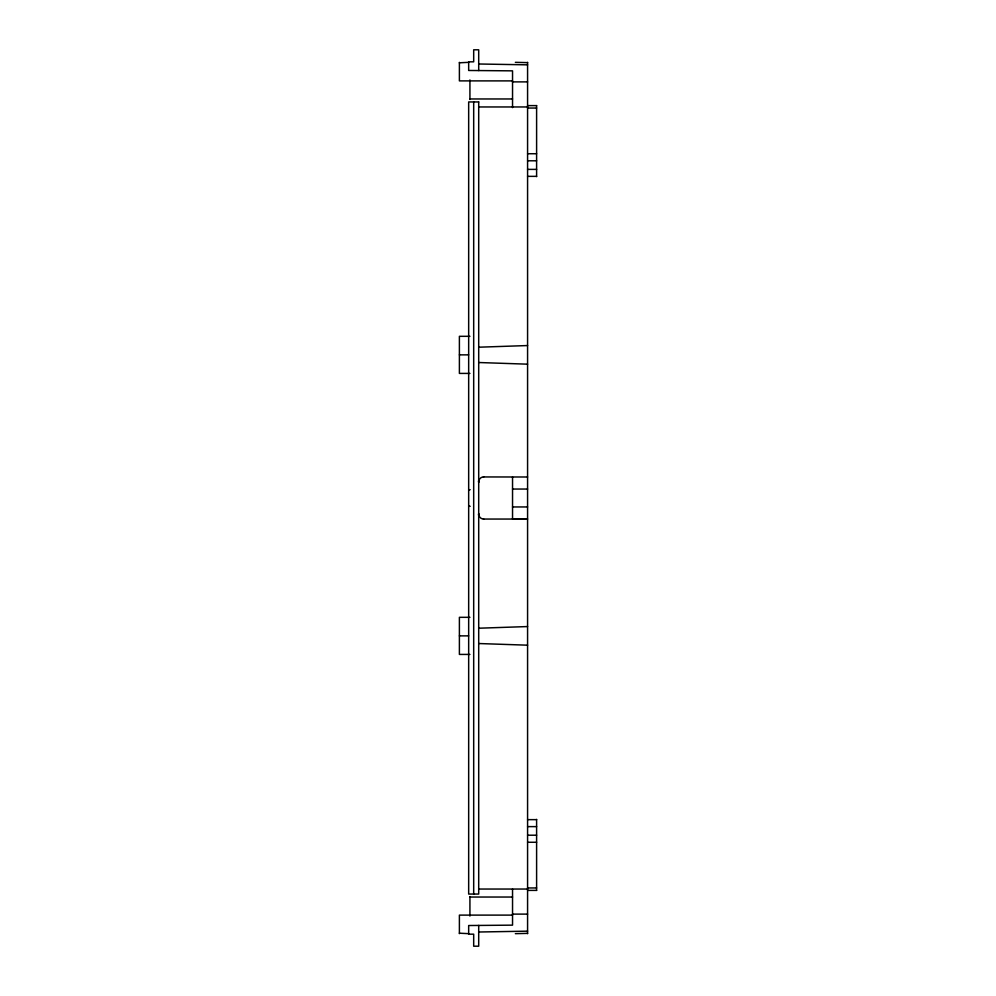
<?xml version="1.0" encoding="UTF-8"?>
<svg xmlns="http://www.w3.org/2000/svg" width="996" height="996" viewBox="0 0 996 996"><rect width="100%" height="100%" fill="white"/><g stroke="black" fill="none" stroke-linecap="round" stroke-linejoin="round"><path stroke-width="1.49" d="M478.703 481.653L478.703 481.952A5.042 5.042 0 0 1 483.745 476.897M459.393 62.798L468.668 62.337M478.703 347.206L527.581 345.55M478.703 628.215L527.581 626.559M469.714 506.267L468.668 506.292L469.925 506.267M483.409 476.947L527.581 476.997M515.355 933.663L527.581 933.377M512.542 98.965L469.925 98.965M469.925 897.035L512.542 897.035M478.703 932.007L527.581 931.16M527.581 105.613L536.607 105.613M536.607 890.387L527.581 890.387M512.542 80.888L459.393 80.888L459.393 62.35M512.542 81.884L527.581 81.884M478.703 106.958L527.581 106.958M527.581 108.041L536.607 108.041M527.581 153.733L536.607 153.733M527.581 160.792L536.607 160.792M527.581 169.382L536.607 169.382M527.581 176.354L536.607 176.354M469.925 336.312L459.393 336.312L459.393 373.413L469.925 373.413M459.393 354.862L468.668 354.862M512.542 489.048L527.581 489.048M512.542 506.952L527.581 506.952M483.409 519.053L527.581 519.053L512.542 518.966L512.542 476.947M469.925 617.321L459.393 617.321L459.393 654.422L469.925 654.422M459.393 635.871L468.668 635.871M527.581 819.646L536.607 819.646M527.581 826.618L536.607 826.618M527.581 835.208L536.607 835.208M527.581 842.267L536.607 842.267M527.581 887.959L536.607 887.959M478.703 889.042L527.581 889.042M512.542 914.116L527.581 914.116M512.542 915.112L459.393 915.112L459.393 933.65M478.703 63.993L527.581 64.84M469.925 489.733L468.668 489.708L469.714 489.733M515.355 62.337L527.581 62.623M527.581 364.175L478.703 362.519M527.581 645.184L478.703 643.528M459.393 933.202L468.668 933.663M478.703 514.347L478.703 514.048A5.042 5.042 0 0 0 483.707 519.065M536.607 105.576L536.607 176.616M536.607 819.384L536.607 890.424M527.581 62.337L527.581 933.663M512.542 107.618L512.542 70.853L468.668 70.479L468.668 61.827L473.685 61.827L473.685 49.8L478.703 49.8L478.703 70.567M512.542 889.042L512.542 925.147L468.668 925.521L468.668 934.173L473.685 934.173L473.685 946.2L478.703 946.2L478.703 925.433M473.685 101.941L473.685 894.059M469.925 79.941L469.925 99.426M469.925 896.574L469.925 916.059M478.902 481.89A3.536 2.166 -74.3 0 1 479.126 480.458M478.765 515.654A3.536 2.552 71.8 0 1 478.528 513.986M478.528 482.014A3.536 2.552 -71.8 0 1 478.765 480.346M479.126 515.542A3.536 2.166 74.3 0 1 478.902 514.11M478.703 101.941L468.668 101.941L468.668 894.059L478.703 894.059L478.703 101.941"/></g></svg>
